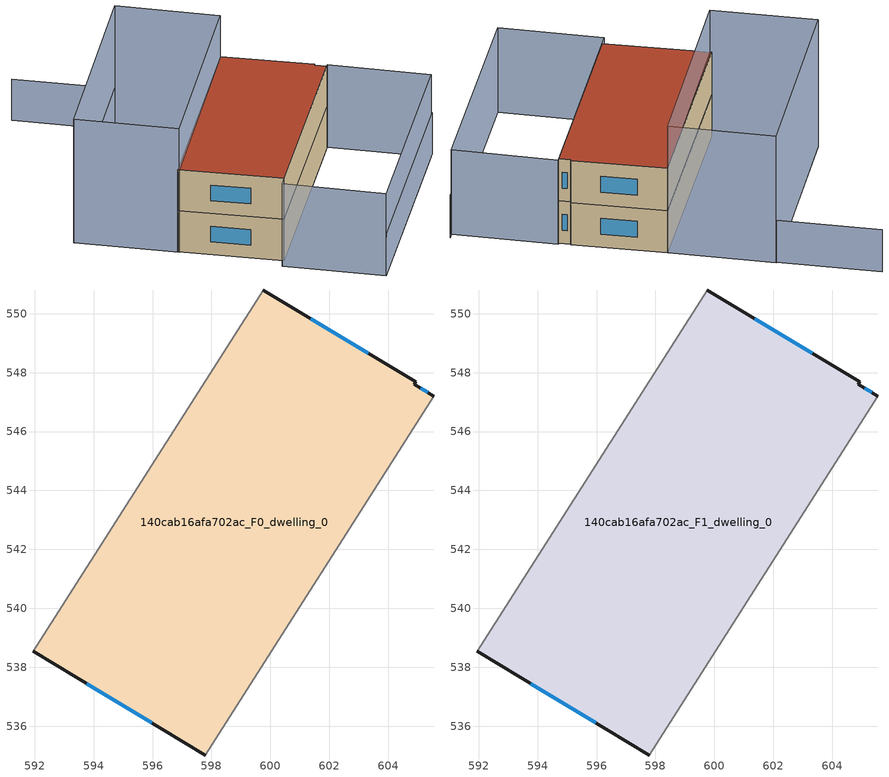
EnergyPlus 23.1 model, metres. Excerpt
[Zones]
140cab16afa702ac_F0_dwelling_0
 floor ground (EU_floor_Construction): 604.94,547.69 604.89,547.6 605.55,547.21 597.79,535.02 591.95,538.54 599.76,550.81 z0
 wall outside (EU_wall_Construction): 605.55,547.21 604.89,547.6 604.94,547.69 599.76,550.81 / 591.95,538.54 597.79,535.02 z0:3
 wall adiabatic (EU_wall_Construction): 599.76,550.81 591.95,538.54 / 597.79,535.02 605.55,547.21 z0:3
 window (EU_Window_Construction): 603.33,548.66 601.37,549.83 / 605.34,547.33 605.1,547.48 / 593.77,537.44 595.97,536.12 z0.93:2.07
140cab16afa702ac_F1_dwelling_0
 floor to 140cab16afa702ac_F0_dwelling_0 (EU_floor_Construction): 604.94,547.69 604.89,547.6 605.55,547.21 597.79,535.02 591.95,538.54 599.76,550.81 z3
 wall outside (EU_wall_Construction): 605.55,547.21 604.89,547.6 604.94,547.69 599.76,550.81 / 591.95,538.54 597.79,535.02 z3:6
 wall adiabatic (EU_wall_Construction): 599.76,550.81 591.95,538.54 / 597.79,535.02 605.55,547.21 z3:6
 window (EU_Window_Construction): 603.33,548.66 601.37,549.83 / 605.34,547.33 605.1,547.48 / 593.77,537.44 595.97,536.12 z3.93:5.07
 roof outside (EU_roof_Construction): 597.79,535.02 605.55,547.21 604.89,547.6 604.94,547.69 599.76,550.81 591.95,538.54 z6
shading: 603.06,530.83 611.5,544.09 / 588.38,557.9 593.99,554.38 / 593.99,554.38 586.31,542.11 z0:3; 597.4,534.41 605.64,547.35 / 605.64,547.35 611.29,543.75 / 611.29,543.75 603.05,530.82 / 603.05,530.82 597.4,534.41 z0:6; 586.28,542.07 594,554.41 / 594,554.41 599.76,550.81 / 599.76,550.81 592.04,538.47 / 592.04,538.47 586.28,542.07 z0:9
[Building]
EU S2 Campaign: North Axis=0; Terrain=City; Solar Distribution=FullExterior
[Site:Location]
Montreal-Trudeau.Intl.AP: Latitude=45.4667; Longitude=-73.75; Time Zone=-5; Elevation=36
[SizingPeriod:WeatherFileDays]
AnnualSizingPeriod: Begin Month=1; Begin Day of Month=1; End Month=12; End Day of Month=31; Day of Week for Start Day=Monday; Use Weather File Daylight Saving Period=No; Use Weather File Rain and Snow Indicators=No
[MATERIAL]
EU_InternalMass_Material: Roughness=MediumRough; Thickness=0.1; Conductivity=1; Density=1800; Specific Heat=900; Thermal Absorptance=0.9; Solar Absorptance=0.7; Visible Absorptance=0.7
[MATERIAL:NOMASS] Roughness=MediumRough; Thermal Absorptance=0.9; Solar Absorptance=0.7; Visible Absorptance=0.7
Name | Thermal Resistance
EU_wall_NoMass; EU_floor_NoMass | 1.51479
EU_roof_NoMass | 2.84114
[WINDOWMATERIAL:SIMPLEGLAZINGSYSTEM]
EU_Window_SimpleGlazing: UFactor=3.53504; Solar Heat Gain Coefficient=0.8; Visible Transmittance=0.8
[CONSTRUCTION]
EU_wall_Construction: EU_wall_NoMass
EU_roof_Construction: EU_roof_NoMass
EU_floor_Construction: EU_floor_NoMass
EU_Window_Construction: EU_Window_SimpleGlazing
EU_InternalMass_Construction: EU_InternalMass_Material
[ZONE] Type=1; Multiplier=1; Ceiling Height=autocalculate; Floor Area=autocalculate; Part of Total Floor Area=Yes
Name | Volume
140cab16afa702ac_F0_dwelling_0 | 297.225
140cab16afa702ac_F1_dwelling_0 | 297.223
[INTERNALMASS] Construction=EU_InternalMass_Construction; Surface Area=99.0747
Name | Zone or ZoneList
140cab16afa702ac_F0_dwelling_0_EU_InternalMass | 140cab16afa702ac_F0_dwelling_0
140cab16afa702ac_F1_dwelling_0_EU_InternalMass | 140cab16afa702ac_F1_dwelling_0
[OTHEREQUIPMENT] Fuel Type=Electricity; Design Level Calculation Method=Watts/Area; Power per Zone Floor Area=1; Fraction Latent=0; Fraction Radiant=0; Fraction Lost=0; Carbon Dioxide Generation Rate=0; EndUse Subcategory=EU_Step8_InternalGains
Name | Zone or ZoneList or Space or SpaceList | Schedule
EU_Step8_InternalGain_140cab16afa702ac_F0_dwelling_0_f000 | 140cab16afa702ac_F0_dwelling_0 | EU_Step8_GainSchedule_140cab16afa702ac_F0_dwelling_0_f000
EU_Step8_InternalGain_140cab16afa702ac_F1_dwelling_0_f000 | 140cab16afa702ac_F1_dwelling_0 | EU_Step8_GainSchedule_140cab16afa702ac_F1_dwelling_0_f000
[ZONEVENTILATION:DESIGNFLOWRATE] Schedule=EU_AlwaysOn; Design Flow Rate Calculation Method=AirChanges/Hour; Air Changes per Hour=0.775154; Ventilation Type=Natural; Fan Pressure Rise=0; Fan Total Efficiency=1; Constant Term Coefficient=1; Temperature Term Coefficient=0; Velocity Term Coefficient=0; Velocity Squared Term Coefficient=0; Minimum Indoor Temperature=-100; Maximum Indoor Temperature=100; Delta Temperature=-100; Minimum Outdoor Temperature=-100; Maximum Outdoor Temperature=100; Maximum Wind Speed=40
Name | Zone or ZoneList or Space or SpaceList
EU_ConstantAir_140cab16afa702ac_F0_dwelling_0 | 140cab16afa702ac_F0_dwelling_0
EU_ConstantAir_140cab16afa702ac_F1_dwelling_0 | 140cab16afa702ac_F1_dwelling_0
[HVACTEMPLATE:THERMOSTAT] Constant Heating Setpoint=20; Constant Cooling Setpoint=50
EU_HeatOnly_140cab16afa702ac_F0_dwelling_0; EU_HeatOnly_140cab16afa702ac_F1_dwelling_0
[HVACTEMPLATE:ZONE:IDEALLOADSAIRSYSTEM] System Availability Schedule=EU_AlwaysOn; Maximum Heating Supply Air Temperature=50; Minimum Cooling Supply Air Temperature=13; Maximum Heating Supply Air Humidity Ratio=0.0156; Minimum Cooling Supply Air Humidity Ratio=0.0077; Heating Limit=NoLimit; Cooling Limit=NoLimit; Heating Availability Schedule=EU_AlwaysOn; Cooling Availability Schedule=EU_CoolingOff; Dehumidification Control Type=ConstantSensibleHeatRatio; Cooling Sensible Heat Ratio=0.7; Dehumidification Setpoint=60; Humidification Control Type=None; Humidification Setpoint=30; Outdoor Air Method=None; Outdoor Air Flow Rate per Person=0.00944; Outdoor Air Flow Rate per Zone Floor Area=0; Outdoor Air Flow Rate per Zone=0; Demand Controlled Ventilation Type=None; Outdoor Air Economizer Type=NoEconomizer; Heat Recovery Type=None; Sensible Heat Recovery Effectiveness=0.7; Latent Heat Recovery Effectiveness=0.65
Name | Template Thermostat
140cab16afa702ac_F0_dwelling_0 | EU_HeatOnly_140cab16afa702ac_F0_dwelling_0
140cab16afa702ac_F1_dwelling_0 | EU_HeatOnly_140cab16afa702ac_F1_dwelling_0
[SIZING:ZONE] Zone Cooling Design Supply Air Temperature Input Method=SupplyAirTemperature; Zone Cooling Design Supply Air Temperature=13; Zone Heating Design Supply Air Temperature Input Method=SupplyAirTemperature; Zone Heating Design Supply Air Temperature=50; Zone Cooling Design Supply Air Humidity Ratio=0.008; Zone Heating Design Supply Air Humidity Ratio=0.008; Cooling Design Air Flow Method=DesignDay; Cooling Design Air Flow Rate=0; Cooling Minimum Air Flow per Zone Floor Area=0.000762; Cooling Minimum Air Flow=0; Cooling Minimum Air Flow Fraction=0.2; Heating Design Air Flow Method=DesignDay; Heating Design Air Flow Rate=0; Heating Maximum Air Flow per Zone Floor Area=0.002032; Heating Maximum Air Flow=0.141576; Heating Maximum Air Flow Fraction=0.3; Account for Dedicated Outdoor Air System=No; Dedicated Outdoor Air System Control Strategy=NeutralSupplyAir; Dedicated Outdoor Air Low Setpoint Temperature for Design=autosize; Dedicated Outdoor Air High Setpoint Temperature for Design=autosize; Zone Load Sizing Method=Sensible Load Only No Latent Load; Zone Latent Cooling Design Supply Air Humidity Ratio Input Method=HumidityRatioDifference; Zone Cooling Design Supply Air Humidity Ratio Difference=0.005; Zone Latent Heating Design Supply Air Humidity Ratio Input Method=HumidityRatioDifference; Zone Humidification Design Supply Air Humidity Ratio Difference=0.005
140cab16afa702ac_F0_dwelling_0; 140cab16afa702ac_F1_dwelling_0
[SCHEDULE:CONSTANT]
Name | Hourly Value
EU_AlwaysOn | 1
EU_CoolingOff | 0
[SCHEDULE:FILE] Column Number=1; Rows to Skip at Top=0; Number of Hours of Data=8760; Column Separator=Comma; Interpolate to Timestep=No; Minutes per Item=60; Adjust Schedule for Daylight Savings=Yes
Name | File
EU_Step8_GainSchedule_140cab16afa702ac_F0_dwelling_0_f000 | ../../schedules/140cab16afa702ac/140cab16afa702ac_F0_dwelling_0_f000_gain.csv
EU_Step8_GainSchedule_140cab16afa702ac_F1_dwelling_0_f000 | ../../schedules/140cab16afa702ac/140cab16afa702ac_F1_dwelling_0_f000_gain.csv
